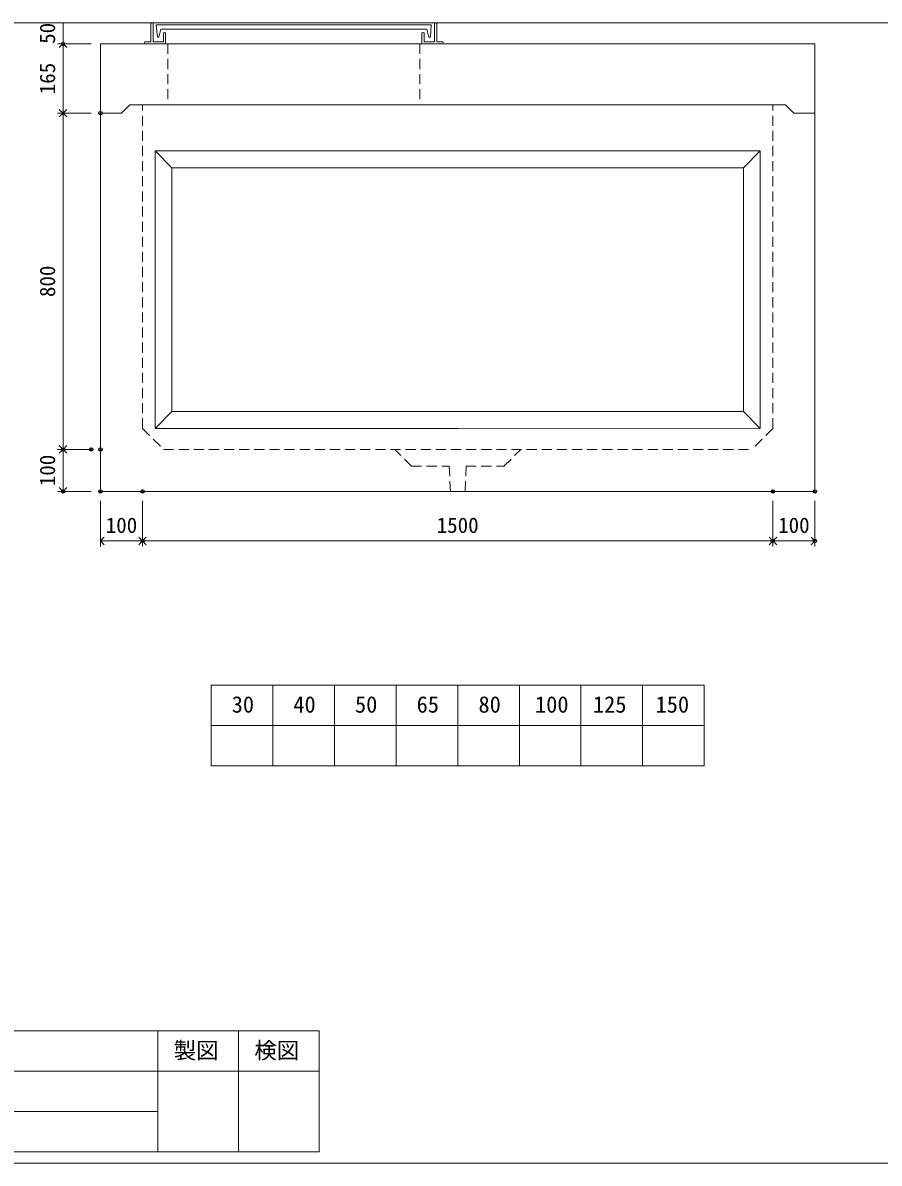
# Model space of a CAD drawing. Units: millimetres, scale not verified. Extents: x -6420 to 6420, y -3059 to 3059.
# Drawn here: x 285 to 2323, y -2641 to 73 of the extents above; entities that cross this region are included whole.
import ezdxf
from ezdxf.enums import TextEntityAlignment as Align

# ---------------------------------------------------------------- set-up
doc = ezdxf.new("R2010")
doc.units = ezdxf.units.MM
doc.header["$LTSCALE"] = 20
doc.header["$PDMODE"] = 32
doc.header["$PDSIZE"] = 8
doc.linetypes.add('DASHED1', pattern=[1.8, 1.2, -0.6])
doc.layers.add('0-1_Defpoints', color=7, linetype='Continuous')
for name, color, linetype, lineweight in [('0-2_waku', 7, 'Continuous', 18), ('0-3_gaikei', 7, 'Continuous', 18), ('0-4_kakure', 7, 'DASHED1', 5), ('0-5_sunpou', 7, 'Continuous', 5), ('0-8_uchigawa', 6, 'Continuous', 18), ('0-A_futa', 3, 'Continuous', 18), ('0-B_GL', 4, 'Continuous', 18), ('0-D_文字１', 7, 'Continuous', 18)]:
    doc.layers.add(name, color=color, linetype=linetype, lineweight=lineweight)
doc.styles.add('ＭＳ ゴシック', font='')
doc.styles.get('ＭＳ ゴシック').set_extended_font_data('MS Gothic')

# ---------------------------------------------------------------- blocks, each defined once
blk = doc.blocks.new('_Open90')
at = {"layer": '0-5_sunpou'}
blk.add_line((0, 0), (-1, 0), dxfattribs=at)
blk.add_lwpolyline([(-0.5, 0.5), (0, 0), (-0.5, -0.5)], dxfattribs=at)
blk = doc.blocks.new('16 5')
at = {"layer": '0-5_sunpou'}
for p, q in [((75.03, 82.5), (-5, 82.5)), ((8, 64.5), (8, -64.5)), ((53.03, -82.5), (-5, -82.5))]:
    blk.add_line(p, q, dxfattribs=at)
at = {"layer": '0-5_sunpou', "xscale": 18, "yscale": 18}
for p, rotation in [((8, 82.5), 90), ((8, -82.5), 270)]:
    blk.add_blockref('_Open90', p, dxfattribs=dict(at, rotation=rotation))
at = {"layer": '0-5_sunpou', "style": 'ＭＳ ゴシック'}
blk.add_text('165', height=36.66, rotation=90, dxfattribs=at).set_placement((0, -37.5), align=Align.BOTTOM_LEFT)
blk = doc.blocks.new('5 0')
at = {"layer": '0-5_sunpou'}
for p, q in [((2.73, 37.5), (2.73, -12.5)), ((9.9, -12.5), (-10.27, -12.5))]:
    blk.add_line(p, q, dxfattribs=at)
blk.add_point((2.73, -12.5), dxfattribs=at)
at = {"layer": '0-5_sunpou', "style": 'ＭＳ ゴシック'}
blk.add_text('50', height=36.66, rotation=90, dxfattribs=at).set_placement((-5.27, -12.5), align=Align.BOTTOM_LEFT)
blk = doc.blocks.new('D55')
at = {"layer": '0-1_Defpoints'}
for p in [(3053.24, 2425.17), (2964.21, 1625.17), (3053.24, 1625.17)]:
    blk.add_point(p, dxfattribs=at)
at = {"layer": '0-5_sunpou'}
for p, q in [((3031.24, 2425.17), (2951.21, 2425.17)), ((2964.21, 2407.17), (2964.21, 1643.17)), ((3031.24, 1625.17), (2951.21, 1625.17))]:
    blk.add_line(p, q, dxfattribs=at)
at = {"layer": '0-5_sunpou', "xscale": 18, "yscale": 18}
for p, rotation in [((2964.21, 2425.17), 90), ((2964.21, 1625.17), 270)]:
    blk.add_blockref('_Open90', p, dxfattribs=dict(at, rotation=rotation))
at = {"layer": '0-5_sunpou', "style": 'ＭＳ ゴシック'}
blk.add_text('800', height=36.66, rotation=90, dxfattribs=at).set_placement((2956.21, 1987.67), align=Align.BOTTOM_LEFT)
blk = doc.blocks.new('D56')
at = {"layer": '0-1_Defpoints'}
for p in [(3031.24, 1625.17), (2964.21, 1525.17), (3053.24, 1525.17)]:
    blk.add_point(p, dxfattribs=at)
at = {"layer": '0-5_sunpou'}
for p, q in [((3009.24, 1625.17), (2951.21, 1625.17)), ((2964.21, 1607.17), (2964.21, 1543.17)), ((3031.24, 1525.17), (2951.21, 1525.17))]:
    blk.add_line(p, q, dxfattribs=at)
at = {"layer": '0-5_sunpou', "xscale": 18, "yscale": 18}
for p, rotation in [((2964.21, 1625.17), 90), ((2964.21, 1525.17), 270)]:
    blk.add_blockref('_Open90', p, dxfattribs=dict(at, rotation=rotation))
at = {"layer": '0-5_sunpou', "style": 'ＭＳ ゴシック'}
blk.add_text('100', height=36.66, rotation=90, dxfattribs=at).set_placement((2956.21, 1537.67), align=Align.BOTTOM_LEFT)
blk = doc.blocks.new('D57')
at = {"layer": '0-1_Defpoints'}
for p in [(3053.24, 1525.17), (3153.24, 1525.17), (3153.24, 1407.46)]:
    blk.add_point(p, dxfattribs=at)
at = {"layer": '0-5_sunpou'}
for p, q in [((3053.24, 1503.17), (3053.24, 1394.46)), ((3153.24, 1503.17), (3153.24, 1394.46)), ((3071.24, 1407.46), (3135.24, 1407.46))]:
    blk.add_line(p, q, dxfattribs=at)
at = {"layer": '0-5_sunpou', "xscale": 18, "yscale": 18, "rotation": 180}
blk.add_blockref('_Open90', (3053.24, 1407.46), dxfattribs=at)
at = {"layer": '0-5_sunpou', "xscale": 18, "yscale": 18}
blk.add_blockref('_Open90', (3153.24, 1407.46), dxfattribs=at)
at = {"layer": '0-5_sunpou', "style": 'ＭＳ ゴシック'}
blk.add_text('100', height=36.66, dxfattribs=at).set_placement((3065.74, 1415.46), align=Align.BOTTOM_LEFT)
blk = doc.blocks.new('D58')
at = {"layer": '0-1_Defpoints'}
for p in [(3153.24, 1525.17), (4653.24, 1525.17), (4653.24, 1407.46)]:
    blk.add_point(p, dxfattribs=at)
at = {"layer": '0-5_sunpou'}
for p, q in [((3153.24, 1503.17), (3153.24, 1394.46)), ((4653.24, 1503.17), (4653.24, 1394.46)), ((3171.24, 1407.46), (4635.24, 1407.46))]:
    blk.add_line(p, q, dxfattribs=at)
at = {"layer": '0-5_sunpou', "xscale": 18, "yscale": 18, "rotation": 180}
blk.add_blockref('_Open90', (3153.24, 1407.46), dxfattribs=at)
at = {"layer": '0-5_sunpou', "xscale": 18, "yscale": 18}
blk.add_blockref('_Open90', (4653.24, 1407.46), dxfattribs=at)
at = {"layer": '0-5_sunpou', "style": 'ＭＳ ゴシック'}
blk.add_text('1500', height=36.66, dxfattribs=at).set_placement((3853.24, 1415.46), align=Align.BOTTOM_LEFT)
blk = doc.blocks.new('D59')
at = {"layer": '0-1_Defpoints'}
for p in [(4653.24, 1525.17), (4753.24, 1525.17), (4753.24, 1407.46)]:
    blk.add_point(p, dxfattribs=at)
at = {"layer": '0-5_sunpou'}
for p, q in [((4653.24, 1503.17), (4653.24, 1394.46)), ((4753.24, 1503.17), (4753.24, 1394.46)), ((4671.24, 1407.46), (4735.24, 1407.46))]:
    blk.add_line(p, q, dxfattribs=at)
at = {"layer": '0-5_sunpou', "xscale": 18, "yscale": 18, "rotation": 180}
blk.add_blockref('_Open90', (4653.24, 1407.46), dxfattribs=at)
at = {"layer": '0-5_sunpou', "xscale": 18, "yscale": 18}
blk.add_blockref('_Open90', (4753.24, 1407.46), dxfattribs=at)
at = {"layer": '0-5_sunpou', "style": 'ＭＳ ゴシック'}
blk.add_text('100', height=36.66, dxfattribs=at).set_placement((4665.74, 1415.46), align=Align.BOTTOM_LEFT)

msp = doc.modelspace()

# ---------------------------------------------------------------- linework, layer by layer
at = {"layer": '0-2_waku'}
for p, q in [((733.33, -1503.46), (733.33, -1695.46)), ((733.33, -1503.46), (733.33, -1695.46)), ((733.33, -1503.46), (733.33, -1695.46)), ((733.33, -1503.46), (733.33, -1695.46)), ((733.33, -1503.46), (1906.67, -1503.46)), ((880, -1503.46), (880, -1695.46)), ((1026.67, -1503.46), (1026.67, -1695.46)), ((1026.67, -1503.46), (1026.67, -1695.46)), ((1173.33, -1503.46), (1173.33, -1695.46)), ((1320, -1503.46), (1320, -1695.46)), ((1466.67, -1503.46), (1466.67, -1695.46)), ((1613.33, -1503.46), (1613.33, -1695.46)), ((1760, -1503.46), (1760, -1695.46)), ((1906.67, -1503.46), (1906.67, -1695.46)), ((733.33, -1599.46), (1906.67, -1599.46)), ((733.33, -1695.46), (1906.67, -1695.46)), ((-1713.33, -2326.13), (990.67, -2326.13)), ((606.67, -2326.13), (606.67, -2614.13)), ((606.67, -2326.13), (606.67, -2614.13)), ((798.67, -2326.13), (798.67, -2614.13)), ((990.67, -2326.13), (990.67, -2614.13)), ((-1713.33, -2422.13), (990.67, -2422.13)), ((-1713.33, -2518.13), (606.67, -2518.13)), ((-1713.33, -2614.13), (990.67, -2614.13)), ((-1740, -2640.8), (6420, -2640.8))]:
    msp.add_line(p, q, dxfattribs=at)
at = {"layer": '0-3_gaikei'}
for p, q in [((470, 22.54), (470, -142.46)), ((470, 22.54), (2170, 22.54)), ((470, 22.54), (2170, 22.54)), ((470, 22.54), (2170, 22.54)), ((470, 22.54), (2170, 22.54)), ((470, 22.54), (2170, 22.54)), ((2170, -142.46), (2170, 22.54)), ((540, -122.46), (520, -142.46)), ((540, -122.46), (520, -142.46)), ((540, -122.46), (520, -142.46)), ((540, -122.46), (520, -142.46)), ((540, -122.46), (520, -142.46)), ((540, -122.46), (520, -142.46)), ((540, -122.46), (520, -142.46)), ((540, -122.46), (520, -142.46)), ((540, -122.46), (520, -142.46)), ((540, -122.46), (520, -142.46)), ((540, -122.46), (520, -142.46)), ((540, -122.46), (520, -142.46)), ((540, -122.46), (520, -142.46)), ((540, -122.46), (520, -142.46)), ((540, -122.46), (520, -142.46)), ((540, -122.46), (520, -142.46)), ((540, -122.46), (520, -142.46)), ((540, -122.46), (520, -142.46)), ((540, -122.46), (520, -142.46)), ((540, -122.46), (520, -142.46)), ((540, -122.46), (520, -142.46)), ((540, -122.46), (520, -142.46)), ((540, -122.46), (520, -142.46)), ((540, -122.46), (520, -142.46)), ((540, -122.46), (520, -142.46)), ((540, -122.46), (520, -142.46)), ((540, -122.46), (520, -142.46)), ((540, -122.46), (520, -142.46)), ((540, -122.46), (520, -142.46)), ((540, -122.46), (520, -142.46)), ((540, -122.46), (520, -142.46)), ((540, -122.46), (520, -142.46)), ((540, -122.46), (2100, -122.46)), ((540, -122.46), (2100, -122.46)), ((540, -122.46), (2100, -122.46)), ((540, -122.46), (2100, -122.46)), ((540, -122.46), (2100, -122.46)), ((540, -122.46), (2100, -122.46)), ((540, -122.46), (2100, -122.46)), ((540, -122.46), (2100, -122.46)), ((540, -122.46), (2100, -122.46)), ((540, -122.46), (2100, -122.46)), ((540, -122.46), (2100, -122.46)), ((540, -122.46), (2100, -122.46)), ((540, -122.46), (2100, -122.46)), ((540, -122.46), (2100, -122.46)), ((540, -122.46), (2100, -122.46)), ((540, -122.46), (2100, -122.46)), ((540, -122.46), (2100, -122.46)), ((540, -122.46), (2100, -122.46)), ((540, -122.46), (2100, -122.46)), ((540, -122.46), (2100, -122.46)), ((540, -122.46), (2100, -122.46)), ((540, -122.46), (2100, -122.46)), ((540, -122.46), (2100, -122.46)), ((540, -122.46), (2100, -122.46)), ((540, -122.46), (2100, -122.46)), ((540, -122.46), (2100, -122.46)), ((540, -122.46), (2100, -122.46)), ((540, -122.46), (2100, -122.46)), ((540, -122.46), (2100, -122.46)), ((540, -122.46), (2100, -122.46)), ((540, -122.46), (2100, -122.46)), ((540, -122.46), (2100, -122.46)), ((2100, -122.46), (2120, -142.46)), ((2100, -122.46), (2120, -142.46)), ((2100, -122.46), (2120, -142.46)), ((2100, -122.46), (2120, -142.46)), ((2100, -122.46), (2120, -142.46)), ((2100, -122.46), (2120, -142.46)), ((2100, -122.46), (2120, -142.46)), ((2100, -122.46), (2120, -142.46)), ((2100, -122.46), (2120, -142.46)), ((2100, -122.46), (2120, -142.46)), ((2100, -122.46), (2120, -142.46)), ((2100, -122.46), (2120, -142.46)), ((2100, -122.46), (2120, -142.46)), ((2100, -122.46), (2120, -142.46)), ((2100, -122.46), (2120, -142.46)), ((2100, -122.46), (2120, -142.46)), ((2100, -122.46), (2120, -142.46)), ((2100, -122.46), (2120, -142.46)), ((2100, -122.46), (2120, -142.46)), ((2100, -122.46), (2120, -142.46)), ((2100, -122.46), (2120, -142.46)), ((2100, -122.46), (2120, -142.46)), ((2100, -122.46), (2120, -142.46)), ((2100, -122.46), (2120, -142.46)), ((2100, -122.46), (2120, -142.46)), ((2100, -122.46), (2120, -142.46)), ((2100, -122.46), (2120, -142.46)), ((2100, -122.46), (2120, -142.46)), ((2100, -122.46), (2120, -142.46)), ((2100, -122.46), (2120, -142.46)), ((2100, -122.46), (2120, -142.46)), ((2100, -122.46), (2120, -142.46)), ((470, -142.46), (520, -142.46)), ((470, -142.46), (520, -142.46)), ((470, -142.46), (520, -142.46)), ((470, -142.46), (520, -142.46)), ((470, -142.46), (520, -142.46)), ((470, -142.46), (520, -142.46)), ((470, -142.46), (520, -142.46)), ((470, -142.46), (520, -142.46)), ((470, -142.46), (520, -142.46)), ((470, -142.46), (520, -142.46)), ((470, -142.46), (520, -142.46)), ((470, -142.46), (520, -142.46)), ((470, -142.46), (520, -142.46)), ((470, -142.46), (520, -142.46)), ((470, -142.46), (520, -142.46)), ((470, -142.46), (520, -142.46)), ((470, -142.46), (520, -142.46)), ((470, -142.46), (520, -142.46)), ((470, -142.46), (520, -142.46)), ((470, -142.46), (520, -142.46)), ((470, -142.46), (520, -142.46)), ((470, -142.46), (520, -142.46)), ((470, -142.46), (520, -142.46)), ((470, -142.46), (520, -142.46)), ((470, -142.46), (520, -142.46)), ((470, -142.46), (520, -142.46)), ((470, -142.46), (520, -142.46)), ((470, -142.46), (520, -142.46)), ((470, -142.46), (520, -142.46)), ((470, -142.46), (520, -142.46)), ((470, -142.46), (520, -142.46)), ((470, -142.46), (520, -142.46)), ((2120, -142.46), (2170, -142.46)), ((2120, -142.46), (2170, -142.46)), ((2120, -142.46), (2170, -142.46)), ((2120, -142.46), (2170, -142.46)), ((2120, -142.46), (2170, -142.46)), ((2120, -142.46), (2170, -142.46)), ((2120, -142.46), (2170, -142.46)), ((2120, -142.46), (2170, -142.46)), ((2120, -142.46), (2170, -142.46)), ((2120, -142.46), (2170, -142.46)), ((2120, -142.46), (2170, -142.46)), ((2120, -142.46), (2170, -142.46)), ((2120, -142.46), (2170, -142.46)), ((2120, -142.46), (2170, -142.46)), ((2120, -142.46), (2170, -142.46)), ((2120, -142.46), (2170, -142.46)), ((2120, -142.46), (2170, -142.46)), ((2120, -142.46), (2170, -142.46)), ((2120, -142.46), (2170, -142.46)), ((2120, -142.46), (2170, -142.46)), ((2120, -142.46), (2170, -142.46)), ((2120, -142.46), (2170, -142.46)), ((2120, -142.46), (2170, -142.46)), ((2120, -142.46), (2170, -142.46)), ((2120, -142.46), (2170, -142.46)), ((2120, -142.46), (2170, -142.46)), ((2120, -142.46), (2170, -142.46)), ((2120, -142.46), (2170, -142.46)), ((2120, -142.46), (2170, -142.46)), ((2120, -142.46), (2170, -142.46)), ((2120, -142.46), (2170, -142.46)), ((2120, -142.46), (2170, -142.46)), ((2170, -1042.46), (2170, -142.46))]:
    msp.add_line(p, q, dxfattribs=at)
msp.add_lwpolyline([(470, -142.46), (470, -1042.46), (2170, -1042.46)], dxfattribs=at)
at = {"layer": '0-4_kakure'}
for p, q in [((630, 22.54), (630, -122.46)), ((1230, 22.54), (1230, -122.46)), ((570, -892.46), (570, -122.46)), ((2070, -892.46), (2070, -122.46)), ((570, -892.46), (620, -942.46)), ((2070, -892.46), (2020, -942.46)), ((620, -942.46), (2020, -942.46)), ((1210, -982.46), (1170, -942.46)), ((1210, -982.46), (1300, -982.46)), ((1300, -982.46), (1302.5, -1042.46)), ((1340, -982.46), (1337.5, -1042.46))]:
    msp.add_line(p, q, dxfattribs=at)
msp.add_lwpolyline([(1340, -982.46), (1430, -982.46), (1470, -942.46)], dxfattribs=at)
at = {"layer": '0-5_sunpou'}
msp.add_line((449, 72.54), (367.97, 72.54), dxfattribs=at)
at = {"layer": '0-8_uchigawa'}
for p, q in [((600, -232.46), (1320, -232.46)), ((640, -272.46), (600, -232.46)), ((600, -232.46), (600, -892.46)), ((2040, -232.46), (1320, -232.46)), ((2000, -272.46), (2040, -232.46)), ((2040, -232.46), (2040, -892.46)), ((2040, -232.46), (2040, -892.46)), ((640, -272.46), (1320, -272.46)), ((640, -272.46), (1320, -272.46)), ((640, -272.46), (640, -852.46)), ((2000, -272.46), (1320, -272.46)), ((2000, -272.46), (2000, -852.46)), ((640, -852.46), (600, -892.46)), ((640, -852.46), (1320, -852.46)), ((600, -892.46), (1320, -892.46)), ((1320.69, -893.15), (2040, -892.46))]:
    msp.add_line(p, q, dxfattribs=at)
msp.add_lwpolyline([(1320, -852.46), (2000, -852.46), (2040, -892.46)], dxfattribs=at)
at = {"layer": '0-A_futa'}
for p, q in [((590, 70.54), (590, 27.54)), ((592, 72.54), (595, 72.54)), ((595, 72.54), (595, 27.54)), ((602.81, 68.04), (1257.14, 68.04)), ((602.81, 68.04), (605.3, 38.04)), ((613.33, 57.04), (609.01, 38.04)), ((613.33, 57.04), (1246.67, 57.04)), ((1246.67, 57.04), (1250.99, 38.04)), ((1257.14, 68.04), (1254.89, 38.04)), ((1265, 72.54), (1268, 72.54)), ((1265, 72.54), (1265, 27.54)), ((1270, 70.54), (1270, 27.54)), ((577, 27.54), (590, 27.54)), ((595, 27.54), (620, 27.54)), ((605.3, 38.04), (609.01, 38.04)), ((620, 47.54), (620, 27.54)), ((622, 49.54), (623, 49.54)), ((625, 47.54), (625, 22.54)), ((1235, 47.54), (1235, 22.54)), ((1238, 49.54), (1237, 49.54)), ((1240, 47.54), (1240, 27.54)), ((1265, 27.54), (1240, 27.54)), ((1254.89, 38.04), (1250.99, 38.04)), ((1283, 27.54), (1270, 27.54)), ((575, 25.54), (575, 24.54)), ((630, 22.54), (577, 22.54)), ((1235, 22.54), (1283, 22.54)), ((1285, 25.54), (1285, 24.54))]:
    msp.add_line(p, q, dxfattribs=at)
for centre, start, end in [((592, 70.54), 90, 180), ((1268, 70.54), 0, 90), ((577, 25.54), 90, 180), ((622, 47.54), 90, 180), ((623, 47.54), 0, 90), ((1237, 47.54), 90, 180), ((1238, 47.54), 0, 90), ((1283, 25.54), 0, 90), ((577, 24.54), 180, 270), ((1283, 24.54), 270, 0)]:
    msp.add_arc(centre, 2, start, end, dxfattribs=at)
at = {"layer": '0-B_GL'}
msp.add_line((-1740, 72.54), (6420, 72.54), dxfattribs=at)

# ---------------------------------------------------------------- block references
at = {"layer": '0-5_sunpou'}
for name, p in [('5 0', (378.24, 35.04)), ('16 5', (372.97, -59.96)), ('D55', (-2583.24, -2567.63)), ('D56', (-2583.24, -2567.63)), ('D57', (-2583.24, -2567.63)), ('D58', (-2583.24, -2567.63)), ('D59', (-2583.24, -2567.63))]:
    msp.add_blockref(name, p, dxfattribs=at)

# ---------------------------------------------------------------- texts
at = {"layer": '0-D_文字１', "style": 'ＭＳ ゴシック'}
for s, p in [('30', (782.21, -1580.55)), ('40', (928.88, -1580.55)), ('50', (1075.55, -1580.55)), ('65', (1222.21, -1580.55)), ('80', (1369.42, -1580.55)), ('100', (1503.92, -1580.55)), ('125', (1641.77, -1580.55)), ('150', (1790.79, -1580.55)), ('製図', (644.08, -2403.8)), ('検図', (836.08, -2403.8))]:
    msp.add_text(s, height=39.1, dxfattribs=at).set_placement(p, align=Align.BOTTOM_LEFT)

doc.saveas('drawing.dxf')
